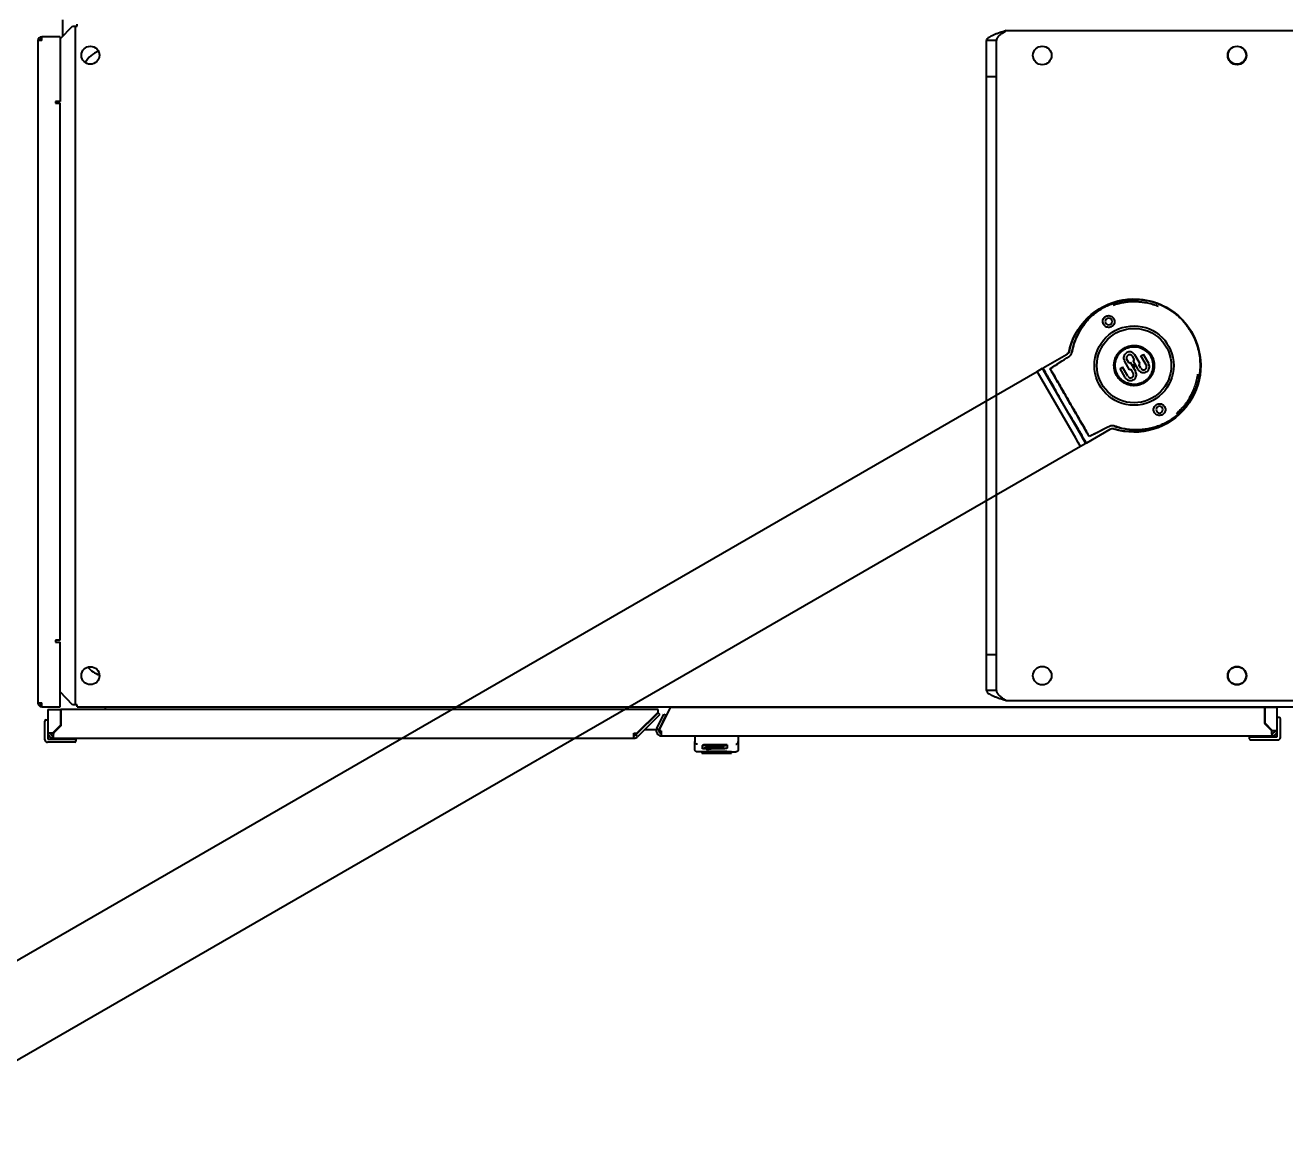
# Model space of a CAD drawing. Header units: inches. Extents: x -347369 to -260369, y 119522 to 149869.
# Drawn here: x -283442 to -282427, y 135395 to 136284 of the extents above; entities that cross this region are included whole.
import ezdxf

# ---------------------------------------------------------------- set-up
doc = ezdxf.new("R2010")
doc.units = ezdxf.units.IN
doc.header["$LTSCALE"] = 300
doc.layers.add('MACCHINA', color=40, linetype='Continuous')
doc.layers.add('QUOTE', color=7, linetype='Continuous')
doc.styles.get("Standard").update_dxf_attribs({"font": 'romans.shx'})
doc.dimstyles.new('sc1a100', dxfattribs={"dimscale": 100, "dimtxt": 3, "dimasz": 3, "dimexe": 0, "dimexo": 0, "dimgap": 1, "dimtad": 1, "dimzin": 12, "dimdsep": 46, "dimtxsty": 'Standard', "dimblk": 'CLOSEDBLANK', "dimcen": 1, "dimclrd": 253, "dimclre": 253, "dimclrt": 2, "dimadec": 0, "dimazin": 3, "dimtfac": 1, "dimtmove": 0, "dimatfit": 1, "dimldrblk": 'CLOSEDBLANK', "dimfxl": 1, "dimtolj": 1, "dimtzin": 0, "dimarcsym": 0})

# ---------------------------------------------------------------- blocks, each defined once
blk = doc.blocks.new('A$C00995F91')
at = {"layer": 'MACCHINA'}
for p, q in [((-4.5, 11), (3.9, 11)), ((3.9, 8.7), (3.9, 11)), ((-4.5, 8.7), (-5.1, 8.6)), ((-4.5, 8.7), (3.9, 8.7)), ((-4.5, 3.6), (-1.3, 3.6)), ((-4.5, 1.3), (3.9, 1.3)), ((-1.3, 3.6), (-1.3, 4.9)), ((-1.3, 4.9), (7.1, 4.9)), ((3.9, 2.6), (7.1, 2.6)), ((3.9, 1.3), (3.9, 2.6)), ((-4.9, -3.6), (-5.4, -3.7)), ((-4.9, -1.3), (3.6, -1.3)), ((-4.9, -3.6), (-1.3, -3.6)), ((-4.9, -8.7), (3.6, -8.7)), ((-1.3, -4.9), (-1.3, -3.6)), ((-1.3, -4.9), (7.1, -4.9)), ((3.6, -2.6), (3.6, -1.3)), ((3.6, -2.6), (7.1, -2.6)), ((3.6, -11), (3.6, -8.7)), ((7.1, -2.6), (7.7, -2.5)), ((-4.9, -11), (3.6, -11)), ((-36.3, -39.3), (-36.3, -39.3)), ((-35, -42.7), (-35, -64.4)), ((35, -64.4), (35, -42.7)), ((-31.6, -59.9), (-31.3, -59.9)), ((-31.3, -59.9), (-31.6, -59.9)), ((31.3, -59.9), (31.6, -59.9)), ((31.6, -59.9), (31.3, -59.9)), ((-35, -65), (-35, -70)), ((-35, -65), (-31.2, -65)), ((-35, -70), (-35, -1170)), ((-35, -70), (-31.2, -70)), ((-31.2, -65), (-27.3, -65)), ((-31.2, -70), (-27.3, -70)), ((-28.5, -64.4), (-28.5, -65)), ((-27.3, -65), (27.3, -65)), ((-27.3, -70), (27.3, -70)), ((27.3, -65), (31.2, -65)), ((27.3, -70), (31.2, -70)), ((28.5, -65), (28.5, -64.4)), ((31.2, -65), (35, -65)), ((31.2, -70), (35, -70)), ((35, -70), (35, -65)), ((35, -1170), (35, -70))]:
    blk.add_line(p, q, dxfattribs=at)
for centre, radius in [((-41, 0), 2.75), ((0, 0), 1), ((41, 0), 2.75)]:
    blk.add_circle(centre, radius, dxfattribs=at)
for radius, start, end in [(53.7, 311.0083, 227.7366), (53.5, 90, 226.8618), (53.5, 313.1382, 90)]:
    blk.add_arc((0, 0), radius, start, end, dxfattribs=at)
for centre, start_param, end_param in [((165, 53.5), 1.725929, 1.756014), ((165, 53.5), 1.72593, 1.755754), ((-165, 53.5), 4.527171, 4.557256), ((-165, 53.5), 4.527432, 4.557255)]:
    blk.add_ellipse(centre, major_axis=(0, 615.5), ratio=0.32492, start_param=start_param, end_param=end_param, dxfattribs=at)
for points, knots in [([(-34.4, -38), (-35.9, -36.7), (-38.8, -34), (-42.6, -29.4), (-45.9, -24.4), (-48.6, -19.2), (-50.6, -13.6), (-52, -7.9), (-52.8, -2), (-52.8, 4), (-52.2, 10), (-50.8, 15.9), (-48.8, 21.7), (-46, 27.1), (-42.7, 32.3), (-38.7, 37), (-34.3, 41.2), (-29.4, 44.8), (-24.2, 47.8), (-18.6, 50.3), (-12.6, 52.1), (-6.3, 53.3), (-2.1, 53.4), (0, 53.5)], [0, 0, 0, 0, 0.04676, 0.093675, 0.140444, 0.187153, 0.234004, 0.280717, 0.328698, 0.376828, 0.424809, 0.473401, 0.522149, 0.570735, 0.618786, 0.666995, 0.715036, 0.761622, 0.808366, 0.854944, 0.903235, 0.951713, 1, 1, 1, 1]), ([(34.4, -38), (35.5, -37), (37.7, -35.1), (40.7, -31.8), (43.4, -28.2), (45.8, -24.4), (47.9, -20.5), (49.6, -16.5), (51, -12.3), (52, -8), (52.6, -3.6), (52.8, 0.9), (52.7, 5.4), (52.1, 9.9), (51.2, 14.4), (49.9, 18.7), (48.1, 23), (46, 27.1), (43.6, 30.9), (40.8, 34.6), (37.7, 38), (34.3, 41.1), (30.7, 43.9), (26.9, 46.3), (22.9, 48.4), (18.7, 50.2), (14.5, 51.6), (10.2, 52.6), (5.8, 53.2), (1.4, 53.5), (-2.9, 53.5), (-7.2, 53.1), (-11.5, 52.3), (-15.6, 51.2), (-19.7, 49.8), (-23.6, 48.1), (-27.3, 46.1), (-30.9, 43.7), (-34.3, 41.1), (-37.4, 38.2), (-40.3, 35.1), (-43, 31.7), (-45.4, 28.1), (-47.5, 24.3), (-49.2, 20.3), (-50.7, 16.1), (-51.8, 11.9), (-52.5, 7.5), (-52.8, 3), (-52.7, -1.5), (-52.3, -6), (-51.4, -10.4), (-50.2, -14.8), (-48.5, -19.1), (-46.5, -23.2), (-44.2, -27.1), (-41.5, -30.9), (-38.2, -34.6), (-35.7, -36.8), (-34.4, -38)], [0, 0, 0, 0, 0.0173, 0.034601, 0.052411, 0.070221, 0.087516, 0.104811, 0.122583, 0.140355, 0.158114, 0.175873, 0.194136, 0.212398, 0.230372, 0.248345, 0.266853, 0.28536, 0.303123, 0.320887, 0.339198, 0.35751, 0.374729, 0.391949, 0.409707, 0.427465, 0.444072, 0.460679, 0.477794, 0.49491, 0.511117, 0.527323, 0.544005, 0.560686, 0.576856, 0.593026, 0.60965, 0.626273, 0.642764, 0.659255, 0.676196, 0.693137, 0.710176, 0.727216, 0.74472, 0.762224, 0.779829, 0.797433, 0.81553, 0.833626, 0.851571, 0.869516, 0.887984, 0.906453, 0.924337, 0.942222, 0.960652, 0.979083, 1, 1, 1, 1]), ([(0, 53.5), (1.9, 53.4), (5.8, 53.3), (11.5, 52.3), (17, 50.8), (22.4, 48.7), (27.4, 46), (32.2, 42.8), (36.5, 39.1), (40.5, 35), (44, 30.4), (46.9, 25.5), (49.3, 20.2), (51.2, 14.6), (52.3, 8.8), (52.9, 2.9), (52.7, -3.1), (51.8, -9.1), (50.2, -15), (47.9, -20.6), (45, -26), (41.4, -31), (37.8, -35), (35.3, -37.2), (34.4, -38)], [0, 0, 0, 0, 0.044002, 0.088145, 0.13215, 0.176119, 0.220228, 0.264202, 0.30884, 0.353612, 0.398256, 0.444408, 0.490702, 0.53686, 0.584528, 0.632343, 0.680013, 0.728548, 0.777239, 0.82577, 0.874069, 0.922527, 0.970817, 1, 1, 1, 1]), ([(-31.7, 40.8), (-32.3, 40.3), (-33.4, 39.4), (-35.1, 37.9), (-36.7, 36.4), (-38.3, 34.7), (-39.7, 33.1), (-41.3, 31.1), (-43, 28.7), (-44.7, 26), (-46.2, 23.3), (-47.4, 20.7), (-48.6, 17.7), (-49.6, 14.4), (-50.3, 11.6), (-50.6, 10.2), (-50.6, 9.9)], [0, 0, 0, 0, 0.057759, 0.118988, 0.180306, 0.243208, 0.302418, 0.357942, 0.449594, 0.537004, 0.618607, 0.696372, 0.772527, 0.877518, 0.980776, 1, 1, 1, 1]), ([(50.6, 9.9), (50.6, 10.2), (50.3, 11.7), (49.6, 14.4), (48.6, 17.7), (47.4, 20.7), (46.2, 23.3), (44.7, 26), (43, 28.7), (41.3, 31.1), (39.7, 33.1), (38.3, 34.7), (36.7, 36.4), (35.1, 37.9), (33.4, 39.4), (32.3, 40.3), (31.7, 40.8)], [0, 0, 0, 0, 0.019314, 0.122595, 0.227605, 0.303773, 0.381548, 0.463166, 0.550595, 0.642256, 0.698658, 0.758053, 0.820447, 0.881234, 0.942713, 1, 1, 1, 1]), ([(16.2, 0), (16.2, -0.9), (16.1, -2.8), (15.3, -5.4), (14.2, -8), (12.6, -10.3), (10.7, -12.2), (8.5, -13.9), (6, -15.1), (3.4, -15.9), (0.7, -16.3), (-2, -16.1), (-4.7, -15.6), (-7.2, -14.6), (-9.5, -13.2), (-11.5, -11.5), (-13.3, -9.4), (-14.7, -7.1), (-15.6, -4.5), (-16.1, -2.1), (-16.2, 0.3), (-16, 2.7), (-15.4, 5.4), (-14.2, 7.9), (-12.7, 10.2), (-10.8, 12.2), (-8.6, 13.8), (-6.2, 15.1), (-3.6, 15.9), (-0.8, 16.3), (1.9, 16.2), (4.6, 15.6), (7.1, 14.6), (9.5, 13.2), (11.6, 11.5), (13.3, 9.4), (14.7, 7), (15.6, 4.5), (16.1, 2.1), (16.2, 0.6), (16.2, 0)], [0, 0, 0, 0, 0.027248, 0.054496, 0.08174, 0.108985, 0.136267, 0.163548, 0.190531, 0.217512, 0.243997, 0.270484, 0.296677, 0.322873, 0.349222, 0.375573, 0.402383, 0.429196, 0.456406, 0.483617, 0.501036, 0.52795, 0.554864, 0.581785, 0.608706, 0.635479, 0.662251, 0.688939, 0.715626, 0.742303, 0.76898, 0.795663, 0.822343, 0.849022, 0.875702, 0.90238, 0.929058, 0.955783, 0.982508, 1, 1, 1, 1]), ([(-15.2, 0), (-15.2, 0.9), (-15.1, 2.6), (-14.4, 5.1), (-13.4, 7.4), (-11.9, 9.6), (-10.1, 11.4), (-8.1, 13), (-5.8, 14.1), (-3.3, 14.9), (-0.8, 15.3), (1.8, 15.2), (4.3, 14.7), (6.7, 13.7), (8.9, 12.4), (10.9, 10.8), (12.5, 8.8), (13.8, 6.6), (14.7, 4.2), (15.1, 2), (15.3, -0.3), (15.1, -2.6), (14.4, -5.1), (13.3, -7.5), (11.9, -9.6), (10.1, -11.5), (8, -13), (5.6, -14.2), (3.2, -14.9), (0.6, -15.3), (-1.9, -15.2), (-4.4, -14.6), (-6.7, -13.7), (-8.9, -12.4), (-10.8, -10.8), (-12.5, -8.8), (-13.8, -6.6), (-14.7, -4.2), (-15.1, -2), (-15.2, -0.6), (-15.2, 0)], [0, 0, 0, 0, 0.026931, 0.05386, 0.080798, 0.107736, 0.134525, 0.161314, 0.188008, 0.214701, 0.241376, 0.268051, 0.294726, 0.321402, 0.348077, 0.37475, 0.401432, 0.428112, 0.45485, 0.481589, 0.499028, 0.526271, 0.553515, 0.580756, 0.607997, 0.635263, 0.66253, 0.689501, 0.71647, 0.742965, 0.769459, 0.795677, 0.821897, 0.848261, 0.874628, 0.901433, 0.92824, 0.955434, 0.982628, 1, 1, 1, 1]), ([(-4.5, 1.3), (-5.1, 1.3), (-6.2, 1.5), (-7.6, 2.3), (-8.7, 3.5), (-9.3, 5), (-9.4, 6.7), (-9, 8.3), (-8, 9.7), (-6.6, 10.6), (-5.4, 11), (-4.7, 11), (-4.5, 11)], [0, 0, 0, 0, 0.1062109, 0.2123757, 0.3194951, 0.4279821, 0.5371877, 0.6461452, 0.7541654, 0.8610958, 0.967294, 1, 1, 1, 1]), ([(-36.2, 0), (-36.3, -0.5), (-36.4, -1.5), (-37.2, -2.9), (-38.3, -4), (-39.7, -4.7), (-41.3, -4.8), (-42.9, -4.5), (-44.3, -3.6), (-45.3, -2.2), (-45.7, -0.9), (-45.8, 0.3), (-45.6, 1.5), (-44.9, 2.9), (-43.8, 4), (-42.4, 4.6), (-40.8, 4.8), (-39.2, 4.5), (-37.7, 3.6), (-36.7, 2.2), (-36.3, 1), (-36.3, 0.2), (-36.2, 0)], [0, 0, 0, 0, 0.050656, 0.101336, 0.151562, 0.2024, 0.255046, 0.310167, 0.36741, 0.425259, 0.481548, 0.500323, 0.550327, 0.600352, 0.650165, 0.701247, 0.754593, 0.810248, 0.867341, 0.924415, 0.980079, 1, 1, 1, 1]), ([(-4.5, 3.6), (-4.8, 3.6), (-5.4, 3.6), (-6.2, 4.1), (-6.8, 4.7), (-7.1, 5.6), (-7.2, 6.4), (-6.9, 7.3), (-6.4, 8), (-5.6, 8.5), (-5, 8.7), (-4.6, 8.7), (-4.5, 8.7)], [0, 0, 0, 0, 0.106311, 0.212581, 0.319693, 0.428042, 0.537126, 0.646108, 0.754282, 0.861359, 0.967573, 1, 1, 1, 1]), ([(7.1, 4.9), (7.7, 4.8), (8.7, 4.7), (10.2, 3.9), (11.3, 2.7), (11.9, 1.1), (12, -0.5), (11.6, -2.1), (10.6, -3.5), (9.3, -4.5), (8, -4.8), (7.3, -4.8), (7.1, -4.9)], [0, 0, 0, 0, 0.106145, 0.212315, 0.318333, 0.424648, 0.531755, 0.639923, 0.748904, 0.857921, 0.966044, 1, 1, 1, 1]), ([(7.1, 2.6), (7.4, 2.6), (8, 2.5), (8.8, 2.1), (9.3, 1.4), (9.7, 0.6), (9.7, -0.3), (9.5, -1.1), (9, -1.9), (8.3, -2.4), (7.6, -2.6), (7.2, -2.6), (7.1, -2.6)], [0, 0, 0, 0, 0.106053, 0.212111, 0.318084, 0.424481, 0.531752, 0.64003, 0.748962, 0.857838, 0.965866, 1, 1, 1, 1]), ([(45.8, 0), (45.7, -0.5), (45.6, -1.6), (44.8, -3), (43.6, -4.1), (42, -4.7), (40.3, -4.8), (38.7, -4.3), (37.4, -3.3), (36.6, -1.9), (36.3, -0.8), (36.2, 0.4), (36.4, 1.6), (37.2, 3), (38.4, 4.1), (40, 4.7), (41.7, 4.8), (43.3, 4.3), (44.6, 3.3), (45.4, 1.9), (45.7, 0.7), (45.7, 0.1), (45.8, 0)], [0, 0, 0, 0, 0.052916, 0.105749, 0.160702, 0.217963, 0.275812, 0.332167, 0.385876, 0.437243, 0.487526, 0.500335, 0.553482, 0.606566, 0.661225, 0.717695, 0.774981, 0.831582, 0.886081, 0.93797, 0.98804, 1, 1, 1, 1]), ([(-4.9, -11), (-5.4, -10.9), (-6.5, -10.8), (-7.9, -10), (-9, -8.8), (-9.7, -7.2), (-9.8, -5.6), (-9.3, -4), (-8.3, -2.6), (-7, -1.7), (-5.7, -1.3), (-5, -1.3), (-4.9, -1.3)], [0, 0, 0, 0, 0.106646, 0.213263, 0.320609, 0.428933, 0.537659, 0.64606, 0.753703, 0.860594, 0.967035, 1, 1, 1, 1]), ([(-4.9, -8.7), (-5.1, -8.7), (-5.7, -8.6), (-6.5, -8.2), (-7.1, -7.6), (-7.4, -6.7), (-7.5, -5.8), (-7.2, -5), (-6.7, -4.3), (-6, -3.8), (-5.3, -3.6), (-4.9, -3.6), (-4.9, -3.6)], [0, 0, 0, 0, 0.106742, 0.21343, 0.320768, 0.42897, 0.537597, 0.646031, 0.753808, 0.860817, 0.967283, 1, 1, 1, 1]), ([(-36.1, -39.5), (-35.8, -40), (-35.1, -41), (-35, -42.2), (-34.9, -42.8)], [0, 0, 0, 0, 0.50517, 1, 1, 1, 1]), ([(-34.4, -38), (-34.1, -38.3), (-33.4, -39), (-32.8, -40.3), (-32.6, -41.2), (-32.6, -41.6)], [0, 0, 0, 0, 0.292026, 0.719655, 1, 1, 1, 1]), ([(-34.4, -38), (-34.1, -38.3), (-33.4, -39), (-32.8, -40.2), (-32.6, -41.2), (-32.6, -41.6)], [0, 0, 0, 0, 0.280952, 0.708594, 1, 1, 1, 1]), ([(32.6, -41.6), (32.6, -41.2), (32.8, -40.2), (33.4, -39), (34.1, -38.3), (34.4, -38)], [0, 0, 0, 0, 0.292104, 0.718458, 1, 1, 1, 1]), ([(32.6, -41.6), (32.6, -41.2), (32.8, -40.3), (33.4, -39), (34.1, -38.3), (34.4, -38)], [0, 0, 0, 0, 0.28103, 0.707017, 1, 1, 1, 1]), ([(35, -42.7), (35, -42.4), (35.1, -41.7), (35.4, -40.7), (35.9, -39.8), (36.3, -39.3), (36.6, -39)], [0, 0, 0, 0, 0.247526, 0.500221, 0.752785, 1, 1, 1, 1]), ([(36.6, -39), (36.5, -39.1), (36.4, -39.2), (35.5, -40), (35.1, -40.4)], [0, 0, 0, 0, 0.494627, 1, 1, 1, 1]), ([(35.1, -41.6), (35.2, -41.4), (35.3, -41.1), (35.4, -40.8), (35.4, -40.5), (35.4, -40.5), (35.4, -40.5)], [0, 0, 0, 0, 0.14649, 0.3691655, 0.6693166, 1, 1, 1, 1]), ([(-31.3, -59.7), (-31.1, -59.7), (-30.8, -59.7), (-29.6, -59.7), (-28.4, -59.7), (-27.6, -59.7), (-27.3, -59.7)], [0, 0, 0, 0, 0.282372, 0.564738, 0.847116, 1, 1, 1, 1]), ([(-31.3, -59.9), (-31.1, -59.9), (-30.8, -59.9), (-29.9, -59.9), (-28.7, -59.9), (-27.7, -60), (-27.3, -60)], [0, 0, 0, 0, 0.248484, 0.499947, 0.75139, 1, 1, 1, 1]), ([(-27.3, -59.7), (-22.8, -59.7), (-13.9, -59.7), (-0.3, -59.7), (13.5, -59.7), (22.7, -59.7), (27.3, -59.7)], [0, 0, 0, 0, 0.2457968, 0.4915903, 0.7457977, 1, 1, 1, 1]), ([(-27.3, -60), (-22.7, -60), (-13.7, -60), (0, -60), (13.7, -60), (22.7, -60), (27.3, -60)], [0, 0, 0, 0, 0.24993, 0.5, 0.7500657, 1, 1, 1, 1]), ([(27.3, -59.7), (27.8, -59.7), (28.9, -59.7), (30.2, -59.7), (31, -59.7), (31.2, -59.7), (31.3, -59.7)], [0, 0, 0, 0, 0.282355, 0.564669, 0.847033, 1, 1, 1, 1]), ([(27.3, -60), (27.7, -60), (28.7, -59.9), (29.9, -59.9), (30.8, -59.9), (31.1, -59.9), (31.3, -59.9)], [0, 0, 0, 0, 0.24838, 0.499775, 0.751269, 1, 1, 1, 1]), ([(-34.9, -64.4), (-34.9, -64.4), (-35, -64.4), (-33.9, -64.4), (-32.1, -64.4), (-31.2, -64.5)], [0, 0, 0, 0, 0.199485, 0.59924, 1, 1, 1, 1]), ([(-31.2, -64.5), (-31.1, -64.5), (-30.8, -64.5), (-29.9, -64.5), (-28.7, -64.5), (-27.8, -64.5), (-27.3, -64.5)], [0, 0, 0, 0, 0.2433561, 0.5000118, 0.7262433, 1, 1, 1, 1]), ([(-27.3, -64.5), (-25.6, -64.6), (-21.8, -64.6), (-15.6, -64.7), (-8.2, -64.9), (-2.9, -65), (0, -65)], [0, 0, 0, 0, 0.187653, 0.41687, 0.687654, 1, 1, 1, 1]), ([(0, -65), (2.9, -65), (8.2, -64.9), (15.6, -64.7), (21.8, -64.6), (25.6, -64.6), (27.3, -64.5)], [0, 0, 0, 0, 0.3123456, 0.583139, 0.8123558, 1, 1, 1, 1]), ([(27.3, -64.5), (27.8, -64.5), (28.7, -64.5), (29.9, -64.5), (30.8, -64.5), (31.1, -64.5), (31.2, -64.5)], [0, 0, 0, 0, 0.27379, 0.499986, 0.756661, 1, 1, 1, 1]), ([(31.2, -64.5), (32.1, -64.4), (33.9, -64.4), (35, -64.4), (34.9, -64.4), (34.8, -64.4)], [0, 0, 0, 0, 0.400007, 0.800011, 1, 1, 1, 1])]:
    blk.add_open_spline(points, degree=3, knots=knots, dxfattribs=at)
blk = doc.blocks.new('_ClosedBlank')
at = {"color": 0, "linetype": 'ByBlock', "lineweight": -2}
for p, q in [((-1, 0.1667), (0, 0)), ((-1, 0.1667), (-1, -0.1667)), ((0, 0), (-1, -0.1667))]:
    blk.add_line(p, q, dxfattribs=at)
blk = doc.blocks.new('*D37')
at = {"layer": 'Defpoints', "color": 0, "transparency": 16777216}
for p in [(-285230.2, 140399.7), (-286220.1, 139989.6), (-283462.4, 137231.9), (-285230.2, 136499.7), (-284473.4, 136175.3)]:
    blk.add_point(p, dxfattribs=at)
at = {"layer": 'QUOTE', "color": 253, "lineweight": -2, "transparency": 16777216}
for p, q in [((-283462.4, 137231.9), (-283162.6, 136932.1)), ((-285230.2, 136499.7), (-285230.2, 136075.7))]:
    blk.add_line(p, q, dxfattribs=at)
blk.add_arc((-285230.2, 138999.7), 2924, 275.8811, 309.1189, dxfattribs=at)
at = {"layer": 'QUOTE', "color": 253, "lineweight": -2, "transparency": 16777216, "xscale": 300, "yscale": 300, "zscale": 300}
for p, rotation in [((-283162.6, 136932.1), 42.0594481817856), ((-285230.2, 136075.7), 182.9405518182139)]:
    blk.add_blockref('_ClosedBlank', p, dxfattribs=dict(at, rotation=rotation))
at = {"layer": 'QUOTE', "color": 2, "transparency": 16777216, "insert": (-284206.9, 136529.2), "char_height": 300, "attachment_point": 5, "rotation": 22.5}
blk.add_mtext('\\A1;45°', dxfattribs=at)
blk = doc.blocks.new('A$C27be3406')
at = {"layer": 'MACCHINA'}
for p, q in [((-1084, -2726.3), (-1074.1, -2716)), ((-1082, -2724.2), (-1082, -2711)), ((-1074.1, -2716), (-1070.5, -2716)), ((-1072.1, -2716), (-1072.1, -3263)), ((-1070.5, -2716), (-1070.5, -2714.4)), ((-321.5, -2719.6), (-21.5, -2719.6)), ((-1099, -2727.6), (-1102, -2727.6)), ((-1102, -2727.6), (-1102, -3261.6)), ((-1099, -2727.6), (-1099, -2724.6)), ((-1084, -2724.6), (-1099, -2724.6)), ((-1084, -2724.6), (-1084, -2776.6)), ((-329.5, -2727.6), (-337.5, -2727.6)), ((-337.5, -3251.6), (-337.5, -2727.6)), ((-329.5, -3251.6), (-329.5, -2727.6)), ((-337.5, -2756.6), (-329.5, -2756.6)), ((-1084, -2776.6), (-1087.8, -2776.6)), ((-1087.8, -2776.6), (-1087.8, -2778.1)), ((-1087.8, -2778.1), (-1084, -2778.1)), ((-1084, -3211.1), (-1084, -2778.1)), ((-1084, -3211.1), (-1087.8, -3211.1)), ((-1087.8, -3211.1), (-1087.8, -3212.6)), ((-1087.8, -3212.6), (-1084, -3212.6)), ((-1084, -3264.6), (-1084, -3212.6)), ((-337.5, -3222.6), (-329.5, -3222.6)), ((-1074.1, -3263), (-1084, -3252.7)), ((-329.5, -3251.6), (-337.5, -3251.6)), ((-1102, -3261.6), (-1099, -3261.6)), ((-1099, -3264.6), (-1099, -3261.6)), ((-1099, -3264.6), (-1084, -3264.6)), ((-1093.9, -3267), (-1093.9, -3290.8)), ((-1093.9, -3267), (-1083.9, -3267)), ((-1083.9, -3267), (-1083.9, -3279.6)), ((-1083.5, -3267), (-1083.5, -3280)), ((-602.2, -3267), (-1083.5, -3267)), ((-1070.5, -3263), (-1074.1, -3263)), ((-1070.5, -3264.6), (-1070.5, -3263)), ((-1070.5, -3264.6), (876.5, -3264.6)), ((-1047.5, -3267), (-1047.5, -3264.6)), ((-619.2, -3286), (-602.2, -3269)), ((-602.2, -3269), (-602.2, -3267)), ((-601.5, -3284.1), (-592, -3265.1)), ((-592, -3265.1), (-113.5, -3265.1)), ((-321.5, -3259.6), (-21.5, -3259.6)), ((-146.5, -3265.1), (-146.5, -3264.6)), ((-113.5, -3265.1), (-113.5, -3278.1)), ((-113.1, -3265.1), (-113.1, -3277.7)), ((-113.1, -3265.1), (-103.1, -3265.1)), ((-103.1, -3288.9), (-103.1, -3265.1)), ((-1096.4, -3291.3), (-1096.4, -3276.3)), ((-1095.4, -3275.3), (-1093.9, -3275.3)), ((-1083.5, -3277.8), (-1083.9, -3277.8)), ((-602.2, -3269.5), (-620.1, -3287.4)), ((-600.8, -3270.9), (-618.7, -3288.8)), ((-603.2, -3282.3), (-597.4, -3270.6)), ((-600.8, -3270.9), (-602.2, -3269.5)), ((-601.4, -3283.2), (-595.6, -3271.5)), ((-597.4, -3270.6), (-595.6, -3271.5)), ((-113.5, -3275.9), (-113.1, -3275.9)), ((-113.5, -3278.1), (-107.5, -3284.1)), ((-113.1, -3277.7), (-107.1, -3283.7)), ((-111.8, -3279.1), (-112.2, -3279.3)), ((-101.6, -3273.4), (-103.1, -3273.4)), ((-100.6, -3289.4), (-100.6, -3274.4)), ((-1091.9, -3286), (-1093.9, -3286)), ((-1089.9, -3285.6), (-1083.9, -3279.6)), ((-1089.9, -3288), (-1089.9, -3290)), ((-1083.5, -3280), (-1089.5, -3286)), ((-1084.8, -3281.2), (-1085.2, -3281)), ((-621.6, -3286), (-619.2, -3286)), ((-621.6, -3290), (-621.6, -3286)), ((-618.7, -3288.8), (-620.1, -3287.4)), ((-616.3, -3283.1), (-615.8, -3283.1)), ((-613, -3283.1), (-603.5, -3283.1)), ((-603.2, -3282.3), (-601.4, -3283.2)), ((-599.6, -3284.1), (-601.5, -3284.1)), ((-601.4, -3283.1), (-601, -3283.1)), ((-599.6, -3284.1), (-599.6, -3288.1)), ((-599.6, -3288.1), (-107.1, -3288.1)), ((-572.5, -3288.1), (-572.5, -3292.6)), ((-537.5, -3288.1), (-537.5, -3292.6)), ((-125.6, -3288.9), (-125.6, -3290.4)), ((-125.6, -3288.9), (-103.1, -3288.9)), ((-115.1, -3288.9), (-115.1, -3288.1)), ((-108.2, -3283.4), (-107.9, -3282.9)), ((-107.1, -3288.1), (-107.1, -3286.1)), ((-105.1, -3284.1), (-103.1, -3284.1)), ((-1072.4, -3293.3), (-1094.4, -3293.3)), ((-1093.9, -3290.8), (-1071.4, -3290.8)), ((-1089.9, -3290), (-621.6, -3290)), ((-1081.9, -3290), (-1081.9, -3290.8)), ((-1071.4, -3290.8), (-1071.4, -3292.3)), ((-572.5, -3292.6), (-572.5, -3293)), ((-566.4, -3296.1), (-566.4, -3295.8)), ((-566.4, -3298.5), (-566.4, -3296.1)), ((-558.4, -3298.5), (-566.4, -3298.5)), ((-565.4, -3298.3), (-565.5, -3298.3)), ((-565.4, -3298.3), (-565.5, -3298.3)), ((-565.5, -3298.3), (-557.3, -3298.3)), ((-551.5, -3295.8), (-564, -3295.8)), ((-564, -3295.8), (-564, -3296.6)), ((-563.4, -3296), (-564, -3296)), ((-564, -3296.6), (-563.4, -3296.6)), ((-546.4, -3295.3), (-563.4, -3295.3)), ((-563.4, -3295.6), (-563.4, -3295.3)), ((-563.4, -3295.6), (-546.4, -3295.6)), ((-563.4, -3296), (-563.4, -3296.1)), ((-563.4, -3296.3), (-563.4, -3296.6)), ((-563.4, -3296.6), (-563.4, -3296.6)), ((-563.4, -3296.6), (-563.4, -3296.6)), ((-560.1, -3298.5), (-563.4, -3299.1)), ((-563.4, -3299.1), (-559.5, -3298.5)), ((-562.2, -3297.7), (-562.4, -3297.7)), ((-562.2, -3298.2), (-551.5, -3295.8)), ((-562.2, -3297.9), (-562.2, -3297.6)), ((-562.2, -3298.2), (-562.2, -3297.9)), ((-556.9, -3298.2), (-562.2, -3298.2)), ((-560, -3295.9), (-560, -3295.8)), ((-560, -3295.9), (-554.7, -3295.9)), ((-556.1, -3298.3), (-557.5, -3298.5)), ((-557.5, -3298.5), (-557.5, -3298.3)), ((-549.7, -3298.5), (-557.5, -3298.5)), ((-557.3, -3298.2), (-557.3, -3298.3)), ((-556.1, -3298), (-556.1, -3298.3)), ((-556.1, -3298.3), (-549, -3298.3)), ((-555.8, -3297.8), (-555.8, -3297.8)), ((-555.8, -3297.8), (-555.8, -3297.8)), ((-555.8, -3297.8), (-554.8, -3297.8)), ((-555.8, -3297.8), (-555.8, -3297.8)), ((-555.6, -3298.2), (-552.7, -3297.6)), ((-555.6, -3298.2), (-555.6, -3297.9)), ((-552.7, -3298.2), (-555.6, -3298.2)), ((-554.8, -3297), (-554.8, -3297)), ((-554.8, -3297), (-554.8, -3297)), ((-554.8, -3297), (-552.2, -3297)), ((-554.8, -3297), (-554.8, -3297)), ((-554.2, -3295.8), (-554.7, -3295.9)), ((-554.7, -3295.8), (-554.7, -3295.9)), ((-554.1, -3297.6), (-554.2, -3297.4)), ((-554.1, -3297.6), (-550.2, -3296.8)), ((-552.7, -3297.6), (-554.1, -3297.6)), ((-552.7, -3297.6), (-552.7, -3297.6)), ((-552.7, -3297.6), (-552.7, -3297.6)), ((-552.4, -3296.8), (-547.9, -3295.8)), ((-552.4, -3296.5), (-552.4, -3296.4)), ((-552.4, -3296.8), (-552.4, -3296.5)), ((-550.2, -3296.8), (-552.4, -3296.8)), ((-551.5, -3295.8), (-551.5, -3295.8)), ((-551.5, -3295.8), (-551.5, -3295.8)), ((-551.5, -3295.8), (-551.5, -3295.8)), ((-550.2, -3296.8), (-550.2, -3296.8)), ((-550.2, -3296.8), (-550.2, -3296.8)), ((-547.9, -3295.8), (-550, -3295.8)), ((-549, -3297.6), (-549.7, -3297.6)), ((-549.7, -3297.7), (-549, -3297.7)), ((-549, -3297.6), (-549, -3297.6)), ((-547.9, -3295.8), (-548, -3295.8)), ((-548, -3295.8), (-547.9, -3295.8)), ((-548, -3295.8), (-548, -3295.8)), ((-546.4, -3295.3), (-546.4, -3298)), ((-537.5, -3293), (-537.5, -3292.6)), ((-124.6, -3291.4), (-102.6, -3291.4)), ((-567, -3301.1), (-570.5, -3301.1)), ((-567, -3301.1), (-567, -3302.1)), ((-567, -3302.1), (-543, -3302.1)), ((-543, -3302.1), (-543, -3301.1)), ((-543, -3301.1), (-539.5, -3301.1))]:
    blk.add_line(p, q, dxfattribs=at)
at = {"layer": 'MACCHINA', "flags": 128}
for points in [[(-112.9, -3278.6), (-112.8, -3278.5), (-112.5, -3278.3)], [(-1089.5, -3286), (-1089.7, -3285.8), (-1089.8, -3285.6)], [(-1089.1, -3284.8), (-1089, -3285.1), (-1088.8, -3285.3)], [(-1084.5, -3280.2), (-1084.2, -3280.4), (-1084.1, -3280.5)], [(-107.2, -3283.7), (-107.3, -3283.9), (-107.5, -3284.1)], [(-554.8, -3297.6), (-554.8, -3297.6), (-554.8, -3297.8)], [(-552.7, -3297.6), (-552.7, -3297.6), (-552.7, -3297.6), (-552.7, -3297.6)], [(-552.1, -3296.8), (-552.1, -3296.8), (-552.2, -3297)], [(-550.2, -3296.8), (-550.2, -3296.8), (-550.2, -3296.8), (-550.2, -3296.8)]]:
    blk.add_lwpolyline(points, dxfattribs=at)
at = {"layer": 'MACCHINA'}
for centre, radius in [((-1059.7, -2739.4), 7.25), ((-292.5, -2739.6), 7.5), ((-135.5, -2739.6), 7.5), ((-135.5, -2739.4), 7.25), ((-218.5, -2989.6), 32), ((-218.5, -2989.6), 30), ((-1059.7, -3239.6), 7.25), ((-292.5, -3239.6), 7.5), ((-135.5, -3239.6), 7.5), ((-135.5, -3239.6), 7.25)]:
    blk.add_circle(centre, radius, dxfattribs=at)
for centre, radius, start, end in [((-1099, -2727.6), 3, 90, 180), ((-1099, -2727.6), 1.5, 90, 180), ((-1046.3, -2755), 20, 110.0673, 151.1504), ((-1046.3, -3220), 20, 219.2814, 252.0995), ((-1099, -3261.6), 3, 180, 270), ((-1099, -3261.6), 1.5, 180, 270), ((-1095.4, -3276.3), 1, 90, 180), ((-101.6, -3274.4), 1, 0, 90), ((-1089.9, -3286), 4, 180, 270), ((-1089.9, -3286), 2, 180, 270), ((-621.6, -3286), 2, 270, 315), ((-621.6, -3286), 4, 270, 315), ((-599.6, -3284.1), 4, 153.5, 270), ((-599.6, -3284.1), 2, 153.5, 270), ((-107.1, -3284.1), 2, 270, 0), ((-107.1, -3284.1), 4, 270, 0), ((-102.6, -3289.4), 2, 270, 0), ((-1094.4, -3291.3), 2, 180, 270), ((-1072.4, -3292.3), 1, 270, 0), ((-124.6, -3290.4), 1, 180, 270)]:
    blk.add_arc(centre, radius, start, end, dxfattribs=at)
blk.add_ellipse((-559.9, -3297.1), major_axis=(0, 19.8), ratio=0.176282, start_param=1.530066, end_param=1.544973, dxfattribs=at)
for points, knots in [([(-321.5, -2719.6), (-322.4, -2719.9), (-324.3, -2720.5), (-327.1, -2721.4), (-329.6, -2722.3), (-331.9, -2723.2), (-333.9, -2724.1), (-335.5, -2725), (-336.7, -2725.9), (-337.4, -2726.8), (-337.5, -2727.3), (-337.5, -2727.6)], [0, 0, 0, 0, 0.1111, 0.22542, 0.336539, 0.45088, 0.562, 0.676341, 0.78746, 0.901801, 1, 1, 1, 1]), ([(-321.5, -2719.6), (-322.1, -2720), (-323.2, -2720.7), (-325.3, -2722.1), (-327.6, -2723.8), (-329.2, -2725.8), (-329.4, -2727), (-329.5, -2727.6)], [0, 0, 0, 0, 0.135273, 0.275104, 0.529783, 0.78441, 1, 1, 1, 1]), ([(-337.5, -3251.6), (-337.5, -3251.9), (-337.4, -3252.5), (-336.6, -3253.4), (-335.4, -3254.3), (-333.7, -3255.2), (-331.7, -3256.1), (-329.4, -3257), (-326.7, -3257.9), (-324.1, -3258.8), (-322.3, -3259.3), (-321.5, -3259.6)], [0, 0, 0, 0, 0.1111, 0.22542, 0.336539, 0.45088, 0.562, 0.676341, 0.78746, 0.901801, 1, 1, 1, 1]), ([(-329.5, -3251.6), (-329.5, -3252), (-329.4, -3252.7), (-328.7, -3254.1), (-327, -3255.8), (-324.4, -3257.8), (-322.4, -3259), (-321.5, -3259.6)], [0, 0, 0, 0, 0.135273, 0.275104, 0.529783, 0.78441, 1, 1, 1, 1]), ([(-1093.9, -3286), (-1093.9, -3286), (-1093.8, -3285.9), (-1093.4, -3285.9), (-1092.7, -3285.8), (-1091.6, -3285.7), (-1090.6, -3285.7), (-1090, -3285.7), (-1089.9, -3285.6)], [0, 0, 0, 0, 0.182281, 0.333577, 0.515858, 0.730741, 0.945625, 1, 1, 1, 1]), ([(-1089.5, -3286), (-1089.6, -3286.4), (-1089.6, -3287.2), (-1089.7, -3288.4), (-1089.8, -3289.3), (-1089.8, -3289.9), (-1089.9, -3290), (-1089.9, -3290)], [0, 0, 0, 0, 0.178715, 0.393714, 0.608716, 0.82372, 1, 1, 1, 1]), ([(-107.1, -3288.1), (-107.1, -3288.1), (-107.2, -3288), (-107.2, -3287.4), (-107.3, -3286.7), (-107.4, -3285.9), (-107.4, -3285.1), (-107.4, -3284.4), (-107.5, -3284.1)], [0, 0, 0, 0, 0.180455, 0.395333, 0.610209, 0.666425, 0.84688, 1, 1, 1, 1]), ([(-107.1, -3283.7), (-106.7, -3283.8), (-105.9, -3283.8), (-104.7, -3283.9), (-104, -3283.9), (-103.5, -3284), (-103.2, -3284), (-103.1, -3284.1), (-103.1, -3284.1)], [0, 0, 0, 0, 0.182301, 0.397182, 0.612064, 0.666423, 0.848725, 1, 1, 1, 1]), ([(-572.5, -3299.1), (-572.5, -3299), (-572.5, -3298.9), (-572.5, -3298.4), (-572.5, -3297.7), (-572.5, -3296.8), (-572.5, -3295.6), (-572.5, -3294.2), (-572.5, -3293.1), (-572.5, -3292.6)], [0, 0, 0, 0, 0.143332, 0.286232, 0.428804, 0.571431, 0.714282, 0.857161, 1, 1, 1, 1]), ([(-570.5, -3294.9), (-570.7, -3294.9), (-571.1, -3294.8), (-571.7, -3294.4), (-572.1, -3293.9), (-572.4, -3293.4), (-572.4, -3293.1), (-572.5, -3293)], [0, 0, 0, 0, 0.2517044, 0.5026913, 0.7519969, 0.881711, 1, 1, 1, 1]), ([(-570.5, -3301.1), (-570.7, -3301.1), (-571.2, -3301), (-571.7, -3300.7), (-572.1, -3300.4), (-572.3, -3300), (-572.5, -3299.6), (-572.5, -3299.3), (-572.5, -3299.1)], [0, 0, 0, 0, 0.198981, 0.431495, 0.560939, 0.698842, 0.845198, 1, 1, 1, 1]), ([(-563.4, -3295.3), (-563.8, -3295.3), (-564.5, -3295.3), (-565.5, -3295.4), (-566.2, -3295.6), (-566.4, -3295.8), (-566.4, -3295.8)], [0, 0, 0, 0, 0.24903, 0.497962, 0.7495, 1, 1, 1, 1]), ([(-566.4, -3296.1), (-566.3, -3296.1), (-566.2, -3295.9), (-565.4, -3295.7), (-564.5, -3295.6), (-563.7, -3295.6), (-563.4, -3295.6)], [0, 0, 0, 0, 0.258385, 0.516858, 0.772839, 1, 1, 1, 1]), ([(-554.7, -3295.9), (-554.8, -3296), (-555.4, -3296.1), (-556.5, -3296.4), (-557.9, -3296.7), (-559.4, -3297), (-560.8, -3297.3), (-562.3, -3297.6), (-563.9, -3298), (-564.9, -3298.2), (-565.5, -3298.3)], [0, 0, 0, 0, 0.033505, 0.167527, 0.301548, 0.43557, 0.569592, 0.703613, 0.851804, 1, 1, 1, 1]), ([(-563.2, -3295.8), (-563.3, -3295.8), (-563.4, -3295.9), (-563.4, -3295.9), (-563.4, -3296)], [0, 0, 0, 0, 0.276259, 1, 1, 1, 1]), ([(-563.4, -3296.6), (-563.3, -3296.5), (-563.3, -3296.4), (-562.6, -3296.2), (-561.7, -3296), (-560.8, -3295.9), (-560.2, -3295.9), (-560, -3295.9)], [0, 0, 0, 0, 0.226755, 0.453558, 0.678857, 0.900646, 1, 1, 1, 1]), ([(-563.4, -3296.6), (-563.4, -3296.6), (-563.4, -3296.6), (-563.4, -3296.6), (-563.4, -3296.6), (-563.4, -3296.6)], [0, 0, 0, 0, 0.3062455, 0.6124911, 1, 1, 1, 1]), ([(-557.3, -3298.3), (-557.4, -3298.3), (-557.7, -3298.3), (-558, -3298.4), (-558.3, -3298.5), (-558.4, -3298.5)], [0, 0, 0, 0, 0.305031, 0.610061, 1, 1, 1, 1]), ([(-554.8, -3297.8), (-555, -3297.8), (-555.3, -3297.9), (-556, -3298), (-556.5, -3298.1), (-556.9, -3298.2)], [0, 0, 0, 0, 0.178804, 0.536412, 1, 1, 1, 1]), ([(-552.2, -3297), (-552.3, -3297), (-552.9, -3297.1), (-553.7, -3297.3), (-554.8, -3297.6), (-555.4, -3297.7), (-555.8, -3297.8)], [0, 0, 0, 0, 0.097567, 0.487835, 0.682969, 1, 1, 1, 1]), ([(-550, -3295.8), (-550.1, -3295.8), (-550.7, -3296), (-551.8, -3296.3), (-553.3, -3296.6), (-554.3, -3296.9), (-554.8, -3297)], [0, 0, 0, 0, 0.072834, 0.364173, 0.682082, 1, 1, 1, 1]), ([(-549.7, -3297.6), (-549.7, -3297.7), (-549.8, -3297.7), (-550.1, -3297.9), (-551, -3298.1), (-551.9, -3298.1), (-552.5, -3298.2), (-552.7, -3298.2)], [0, 0, 0, 0, 0.118722, 0.358134, 0.629457, 0.893621, 1, 1, 1, 1]), ([(-546.4, -3298), (-546.4, -3298), (-546.5, -3298.2), (-547.2, -3298.3), (-548.1, -3298.4), (-549, -3298.5), (-549.5, -3298.5), (-549.7, -3298.5)], [0, 0, 0, 0, 0.232408, 0.464864, 0.696018, 0.924938, 1, 1, 1, 1]), ([(-549, -3298.3), (-549, -3298.3), (-549, -3298.1), (-549, -3297.9), (-549, -3297.7)], [0, 0, 0, 0, 0.010382, 1, 1, 1, 1]), ([(-539.5, -3294.9), (-539.3, -3294.9), (-538.9, -3294.8), (-538.3, -3294.4), (-537.9, -3293.9), (-537.6, -3293.4), (-537.6, -3293.1), (-537.5, -3293)], [0, 0, 0, 0, 0.251679, 0.502707, 0.752024, 0.881558, 1, 1, 1, 1]), ([(-537.5, -3299.1), (-537.5, -3299.3), (-537.5, -3299.6), (-537.7, -3300), (-537.9, -3300.4), (-538.3, -3300.7), (-538.8, -3301), (-539.3, -3301.1), (-539.5, -3301.1)], [0, 0, 0, 0, 0.154802, 0.301158, 0.439061, 0.568505, 0.801019, 1, 1, 1, 1]), ([(-537.5, -3292.6), (-537.5, -3293.2), (-537.5, -3294.5), (-537.5, -3296.1), (-537.5, -3297.3), (-537.5, -3298.2), (-537.5, -3298.9), (-537.5, -3299), (-537.5, -3299.1)], [0, 0, 0, 0, 0.166643, 0.33333, 0.5, 0.666216, 0.832827, 1, 1, 1, 1]), ([(-543, -3301.1), (-543.1, -3301.1), (-543.4, -3301), (-545.4, -3300.9), (-548.5, -3300.8), (-552.3, -3300.7), (-556.4, -3300.7), (-560.3, -3300.8), (-563.7, -3300.9), (-566, -3301), (-566.9, -3301.1), (-567, -3301.1), (-567, -3301.1)], [0, 0, 0, 0, 0.107084, 0.214165, 0.321307, 0.428449, 0.535483, 0.642425, 0.749412, 0.856521, 0.963678, 1, 1, 1, 1])]:
    blk.add_open_spline(points, degree=3, knots=knots, dxfattribs=at)

msp = doc.modelspace()

# ---------------------------------------------------------------- block references
at = {"layer": 'MACCHINA', "xscale": -1, "rotation": 300.0000000000001}
msp.add_blockref('A$C00995F91', (-282548.666, 136010.055), dxfattribs=at)
at = {"layer": 'QUOTE'}
msp.add_blockref('A$C27be3406', (-282330.166, 138999.656), dxfattribs=at)

# ---------------------------------------------------------------- dimensions: what is measured, and where the dimension line sits
dim = msp.add_angular_dim_2l(base=(-284473.382, 136175.299), line1=((-285230.166, 136499.656), (-285230.166, 140399.656)), line2=((-283462.399, 137231.889), (-286220.116, 139989.605)), dimstyle='sc1a100', dxfattribs=at)
dim.commit()
dim.dimension.update_dxf_attribs({"geometry": '*D37', "text_midpoint": (-284206.875, 136529.212)})

doc.saveas('drawing.dxf')
